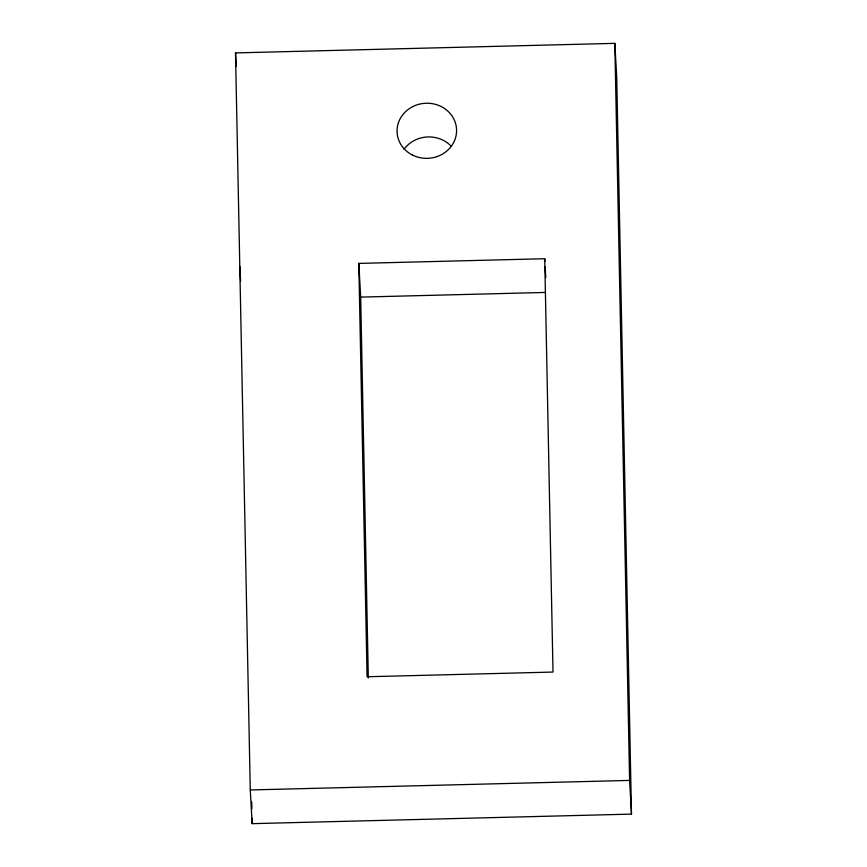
<?xml version="1.0" encoding="UTF-8"?>
<svg xmlns="http://www.w3.org/2000/svg" width="867" height="867" viewBox="0 0 867 867"><rect width="100%" height="100%" fill="white"/><g stroke="black" fill="none" stroke-linecap="round" stroke-linejoin="round"><path stroke-width="1.3" d="M235.521 52.909L614.822 43.35L616.708 77.033L631.479 814.113L252.156 823.65L250.27 789.956L235.521 52.909L236.268 66.38M544.725 258.724L553.005 672.066L367.077 676.748L358.797 263.405L544.725 258.724L544.877 261.422M358.797 263.405L360.683 297.099L545.256 292.45M250.27 789.956L629.605 780.419L631.479 814.113M545.17 266.819L545.777 277.592M239.791 266.407L240.625 281.222M614.822 43.35L629.605 780.419M360.683 297.099L368.312 678.016M251.723 802.008L251.864 808.77M252.048 818.242L252.156 823.65M404.011 149.287A29.771 27.56 -3.2 0 1 451.133 146.187M412.421 155.03A29.771 27.56 -3.2 0 0 456.573 130.039A29.771 27.56 -3.2 0 0 411.457 107.302A29.771 27.56 -3.2 0 0 412.421 155.03"/></g></svg>
